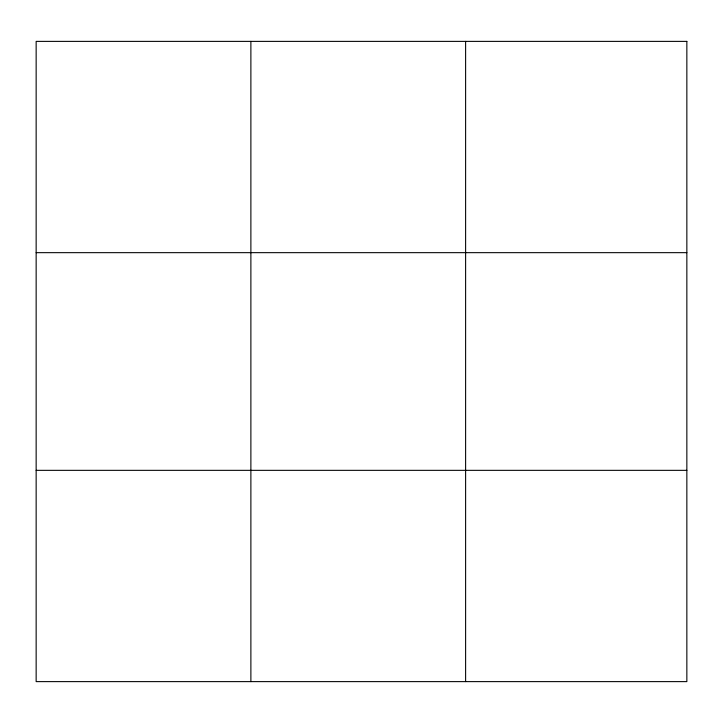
<?xml version="1.0" encoding="UTF-8"?>
<svg xmlns="http://www.w3.org/2000/svg" width="723" height="723" viewBox="0 0 723 723"><rect width="100%" height="100%" fill="white"/><g stroke="black" fill="none" stroke-linecap="round" stroke-linejoin="round"><path stroke-width="1.08" d="M250.881 681.617L250.881 41.383M465.612 681.617L465.612 41.383M36.15 252.661L686.85 252.661M36.15 470.339L686.85 470.339M686.85 41.383L686.85 681.617L36.15 681.617L36.15 41.383L686.85 41.383"/></g></svg>
